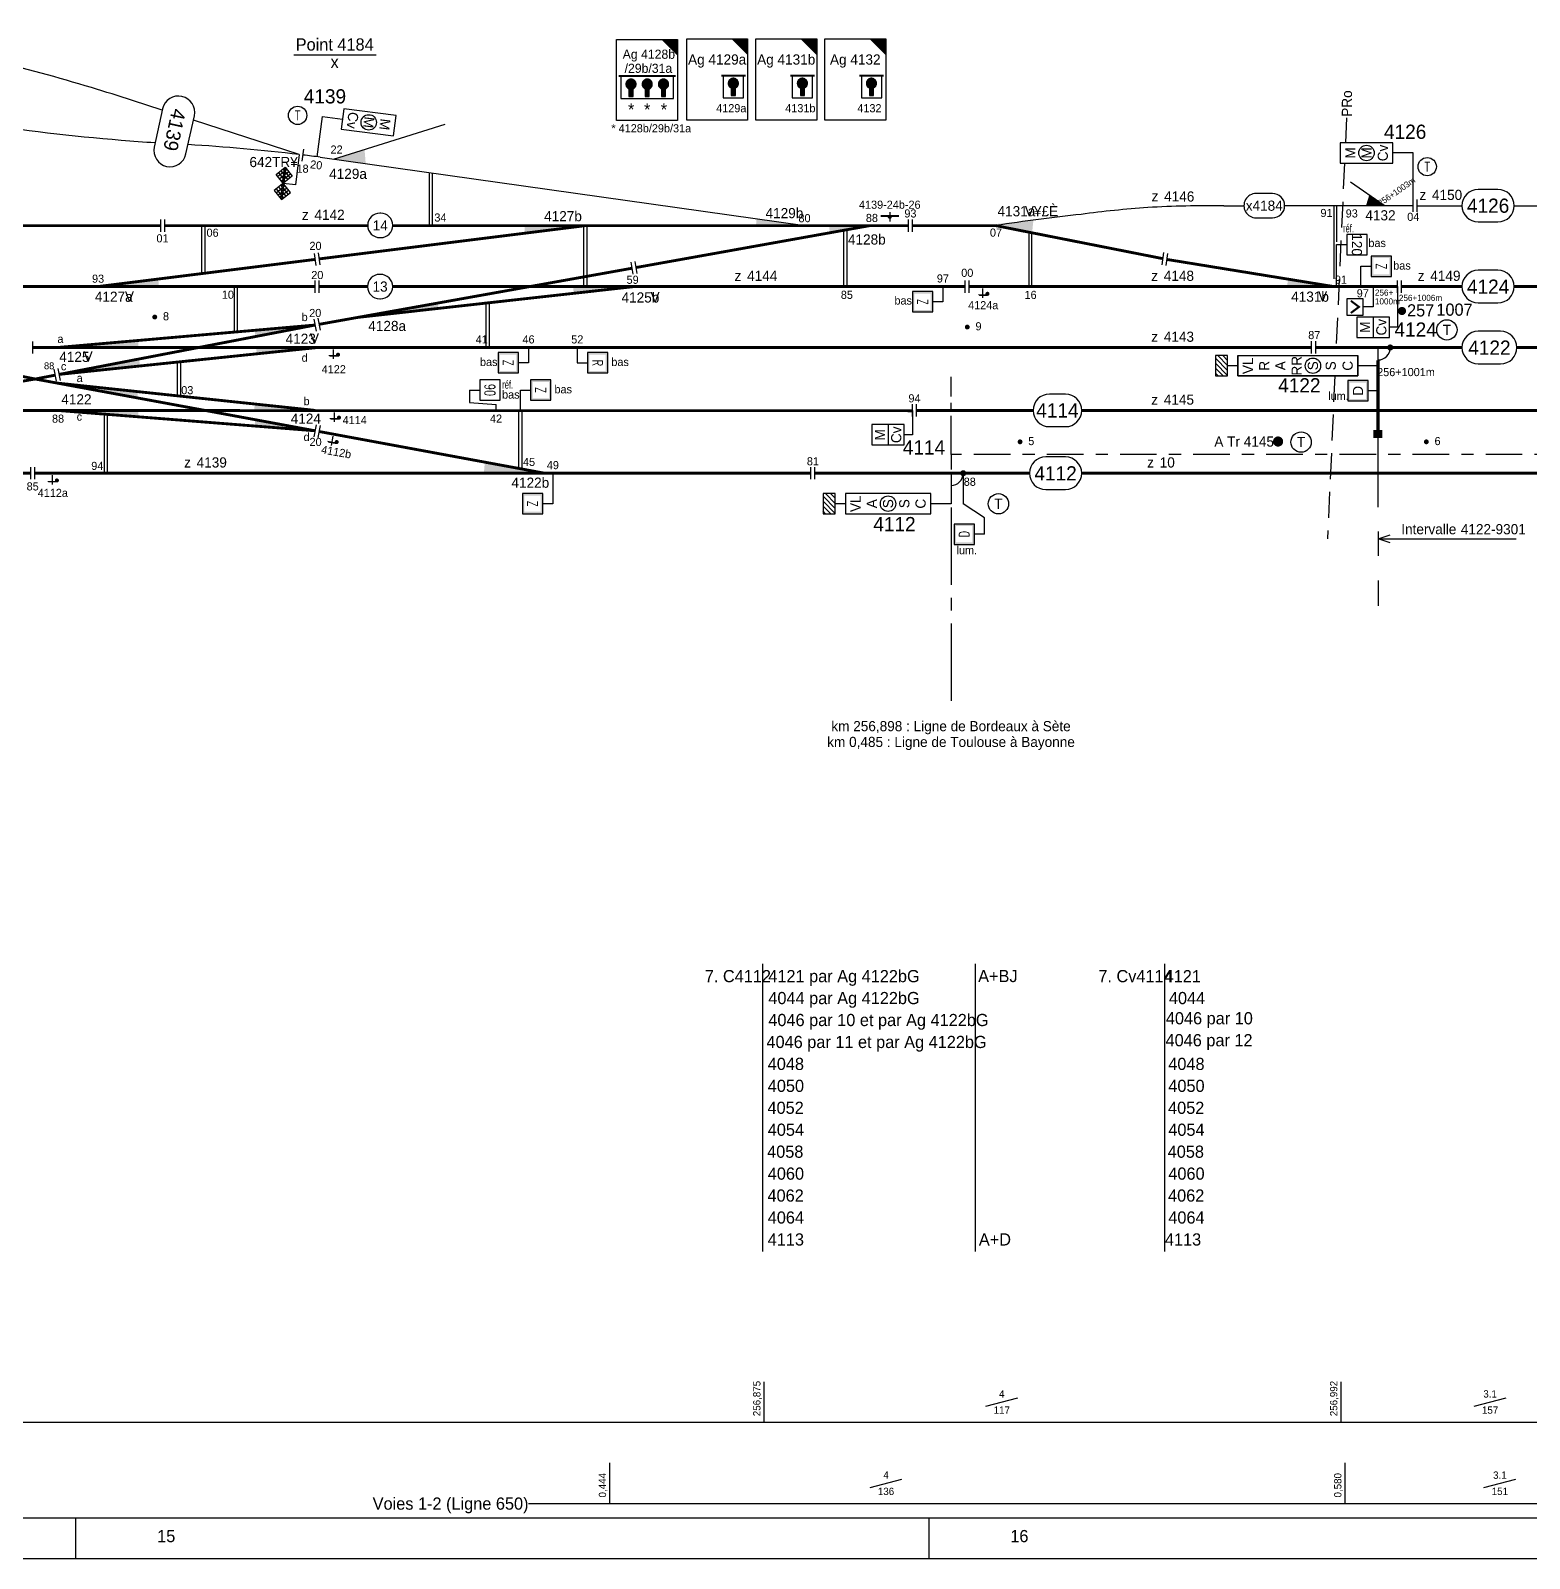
# Model space of a CAD drawing. Header units: metres. Extents: x 0 to 4410, y 0 to 594.
# Drawn here: x 2928.8 to 3297.8, y 0 to 376 of the extents above; entities that cross this region are included whole.
import ezdxf
from ezdxf.enums import TextEntityAlignment as Align

# ---------------------------------------------------------------- set-up
doc = ezdxf.new("R2010")
doc.units = ezdxf.units.M
for name, pattern in [('AXES', [36, 18, -6, 6, -6]), ('AXES2', [28.575, 19.05, -3.175, 3.175, -3.175]), ('CACHE', [9.525, 6.35, -3.175]), ('CONTINU', [5000, 5000, 0])]:
    doc.linetypes.add(name, pattern=pattern)
doc.layers.add('ATTRIBUTS', color=7, linetype='CONTINU')
doc.layers.add('ptce', color=7, linetype='CONTINU')
doc.styles.add('es_norme', font='es_isocp.shx')
doc.styles.add('FONT', font='com_font.shx', dxfattribs={"width": 0.7})
doc.styles.add('iso', font='es_isocp.shx')
doc.styles.add('ISO8C1', font='es_isocp.shx')
doc.styles.add('SIMPLEX', font='simplex', dxfattribs={"width": 0.7})

# ---------------------------------------------------------------- blocks, each defined once
blk = doc.blocks.new('CHEVPB')
for p, q in [((0, 6.5), (-2, 6.5)), ((-2, 6.5), (-2, 2.5)), ((2, 6.5), (0, 6.5)), ((2, 2.5), (2, 6.5)), ((-2, 2.5), (2, 2.5)), ((0, 0), (0, 2.5))]:
    blk.add_line(p, q)
at = {"const_width": 0.5}
blk.add_lwpolyline([(1.5, 5.5), (0, 3.5), (-1.5, 5.5)], dxfattribs=at)
blk = doc.blocks.new('TELEPHONE')
blk.add_circle((0, 0), 2.25)
at = {"linetype": 'Continuous', "style": 'FONT', "width": 0.7}
blk.add_attdef('TEXTEG', text='', height=2.5, dxfattribs=at).set_placement((-4, -1), align=Align.RIGHT)
at = {"style": 'FONT', "width": 0.7}
blk.add_attdef('OO', text='', height=2.5, dxfattribs=at).set_placement((0, 0), align=Align.MIDDLE)
at = {"linetype": 'Continuous', "style": 'FONT', "width": 0.7}
blk.add_attdef('TEXTED', (4, -1), '', height=2.5, dxfattribs=at)
blk = doc.blocks.new('TCD')
at = {"linetype": 'Continuous'}
for p, q in [((-2.5, 7.5), (-2.5, 2.5)), ((2.5, 7.5), (-2.5, 7.5)), ((2.5, 2.5), (2.5, 7.5)), ((-2.5, 2.5), (0, 2.5)), ((0, 2.5), (2.5, 2.5)), ((0, 0), (0, 2.5))]:
    blk.add_line(p, q, dxfattribs=at)
at = {"linetype": 'Continuous', "style": 'SIMPLEX', "width": 0.7}
blk.add_attdef('OO', text='', height=2.5, dxfattribs=at).set_placement((0, 5), align=Align.MIDDLE)
blk = doc.blocks.new('*X20')
at = {"color": 0, "linetype": 'Continuous'}
for p, q in [((200.5, 65.62), (202.38, 67.5)), ((200.5, 66.86), (201.14, 67.5)), ((200.62, 64.5), (203.62, 67.5)), ((201.86, 64.5), (204.86, 67.5)), ((203.09, 64.5), (205.5, 66.91)), ((204.33, 64.5), (205.5, 65.67))]:
    blk.add_line(p, q, dxfattribs=at)
blk = doc.blocks.new('BJ')
at = {"linetype": 'Continuous'}
for p, q in [((2.5, 5.5), (-2.5, 5.5)), ((-2.5, 5.5), (-2.5, 2.5)), ((2.5, 2.5), (2.5, 5.5)), ((-2.5, 2.5), (0, 2.5)), ((0, 0), (0, 2.5)), ((0, 2.5), (2.5, 2.5))]:
    blk.add_line(p, q, dxfattribs=at)
blk.add_blockref('*X20', (-203, -62), dxfattribs=at)
blk = doc.blocks.new('TCR')
at = {"linetype": 'Continuous'}
for p, q in [((2.5, 7.5), (-2.5, 7.5)), ((-2.5, 7.5), (-2.5, 2.5)), ((2.5, 2.5), (2.5, 7.5)), ((-2.5, 2.5), (0, 2.5)), ((0, 0), (0, 2.5)), ((0, 2.5), (2.5, 2.5))]:
    blk.add_line(p, q, dxfattribs=at)
for points in [[(-2.5, 7.5), (2.5, 7.5), (-2, 7), (2, 7)], [(-2.5, 2.5), (-2.5, 7.5), (-2, 3), (-2, 7)], [(2.5, 7.5), (2.5, 2.5), (2, 7), (2, 3)], [(2.5, 2.5), (-2.5, 2.5), (2, 3), (-2, 3)]]:
    blk.add_solid(points, dxfattribs=at)
at = {"linetype": 'Continuous', "style": 'SIMPLEX', "width": 0.7}
blk.add_attdef('OO', text='', height=2.5, dxfattribs=at).set_placement((0, 5), align=Align.MIDDLE)
blk = doc.blocks.new('KILOM')
at = {"const_width": 1}
blk.add_lwpolyline([(-0.5, 0, 1), (0.5, 0, 1)], format="xyb", close=True, dxfattribs=at)
at = {"color": 7, "linetype": 'Continuous', "style": 'es_norme'}
blk.add_attdef('KM', (2.43, -1.35), '', height=3, dxfattribs=at)
at = {"layer": 'ATTRIBUTS', "linetype": 'Continuous', "style": 'es_norme'}
blk.add_attdef('KDREEL', (2.34, 2.34), '', height=3, dxfattribs=at)
blk = doc.blocks.new('nzone')
at = {"style": 'es_norme'}
blk.add_text('z', height=2.5, dxfattribs=at).set_placement((-1.78, 1.41))
blk.add_attdef('ZONE', (1.31, 1.41), '', height=2.5, dxfattribs=at)
blk = doc.blocks.new('REF')
at = {"linetype": 'CACHE', "style": 'FONT', "width": 0.7}
blk.add_text('réf.', height=2, dxfattribs=at).set_placement((0, 0))
blk = doc.blocks.new('BAS')
at = {"linetype": 'CACHE', "style": 'ISO8C1'}
blk.add_text('bas', height=2, dxfattribs=at).set_placement((0, 0))
blk = doc.blocks.new('FLSIG-DR')
at = {"linetype": 'Continuous'}
blk.add_lwpolyline([(2.12, -2.12, 0, 0.8, 0), (1.39, -1.39, 0, 0, 0), (0, 0, 0, 0, 0)], format="xyseb", dxfattribs=at)
blk = doc.blocks.new('TEL')
blk.add_circle((0, 0), 2.5)
at = {"linetype": 'Continuous', "style": 'ISO8C1'}
blk.add_attdef('TEXTEG', text='', height=2.5, dxfattribs=at).set_placement((-4, -1), align=Align.RIGHT)
at = {"style": 'ISO8C1'}
blk.add_attdef('OO', text='', height=2.5, dxfattribs=at).set_placement((0, 0), align=Align.MIDDLE)
at = {"linetype": 'Continuous', "style": 'ISO8C1'}
blk.add_attdef('TEXTED', (4, -1), '', height=2.5, dxfattribs=at)
blk = doc.blocks.new('HM')
at = {"const_width": 0.6}
blk.add_lwpolyline([(-0.3, 0, 1), (0.3, 0, 1)], format="xyb", close=True, dxfattribs=at)
at = {"color": 7, "linetype": 'Continuous', "style": 'es_norme', "flags": 1}
blk.add_attdef('KI', (2.01, 1.77), '', height=2, dxfattribs=at)
at = {"linetype": 'Continuous', "style": 'es_norme'}
blk.add_attdef('HM', (2.02, -0.81), '', height=2, dxfattribs=at)
blk = doc.blocks.new('LUM')
at = {"linetype": 'CACHE', "style": 'ISO8C1'}
blk.add_text('lum.', height=2, dxfattribs=at).set_placement((0, 0))
blk = doc.blocks.new('cap1c')
at = {"linetype": 'CONTINU'}
for p, q in [((-6, 11), (-6, 5.5)), ((-1, 5.5), (-1, 11)), ((-6, 5.5), (-1, 5.5))]:
    blk.add_line(p, q, dxfattribs=at)
at = {"linetype": 'CONTINU', "const_width": 0.5}
blk.add_lwpolyline([(-0.5, 11), (-6.5, 11)], dxfattribs=at)
blk = doc.blocks.new('CLEP')
for points in [[(-1.11, 0.64), (1.11, 0.64), (-1.28, 0), (1.28, 0)], [(-1.28, 0), (1.28, 0), (-1.11, -0.64), (1.11, -0.64)], [(-0.64, 1.11), (0.64, 1.11), (-1.11, 0.64), (1.11, 0.64)], [(0, 1.28), (0, 1.28), (-0.64, 1.11), (0.64, 1.11)], [(-1.11, -0.64), (1.11, -0.64), (-0.64, -1.11), (0.64, -1.11)], [(-0.64, -1.11), (0.64, -1.11), (-0.5, -1.14), (0.5, -1.14)], [(-0.5, -1.14), (0.5, -1.14), (-0.5, -3), (0.5, -3)]]:
    blk.add_solid(points)
blk = doc.blocks.new('cap3c')
at = {"linetype": 'CONTINU'}
for p, q in [((-14, 11), (-14, 5.5)), ((-1, 5.5), (-1, 11)), ((-14, 5.5), (-1, 5.5))]:
    blk.add_line(p, q, dxfattribs=at)
at = {"linetype": 'CONTINU', "const_width": 0.5}
blk.add_lwpolyline([(-14.5, 11), (-0.5, 11)], dxfattribs=at)
blk = doc.blocks.new('DECLIV1')
blk.add_line((-3.91, -1.05), (3.91, 1.05))
at = {"linetype": 'CONTINU', "style": 'ISO8C1', "flags": 1}
blk.add_attdef('PK', text='', height=1.8, dxfattribs=at).set_placement((0, 6.39), align=Align.MIDDLE)
at = {"color": 0, "linetype": 'Continuous', "style": 'ISO8C1'}
for tag, p in [('DECLI', (0, 2)), ('DISTANCE', (0, -2))]:
    blk.add_attdef(tag, text='', height=1.8, dxfattribs=at).set_placement(p, align=Align.MIDDLE)
blk = doc.blocks.new('PDI_')
at = {"linetype": 'AXES'}
blk.add_line((0, 2.81), (0, 0.5), dxfattribs=at)
at = {"const_width": 0.5}
blk.add_lwpolyline([(-1.36, 1.78, 1), (-0.86, 1.78, 1)], format="xyb", close=True, dxfattribs=at)
blk.add_solid([(-1.11, 2.28), (0.89, 2.28), (-0.62, 1.88), (1.29, 1.88)])
at = {"style": 'ISO8C1'}
blk.add_attdef('XX', text='', height=2, dxfattribs=at).set_placement((-0.07, 4.25), align=Align.CENTER)
blk.add_attdef('TYPE', text='', height=2.5, dxfattribs=at).set_placement((-3.46, 1.11), align=Align.RIGHT)
blk = doc.blocks.new('*U131', base_point=(3615.5, 757.75))
at = {"linetype": 'Continuous'}
for p, q in [((3615.1, 757.7), (3615.1, 769.5)), ((3615.9, 757.8), (3615.9, 769.5))]:
    blk.add_line(p, q, dxfattribs=at)
blk = doc.blocks.new('*U132', base_point=(3773.5, 768.42))
at = {"linetype": 'Continuous'}
for p, q in [((3773.1, 754.5), (3773.1, 768.36)), ((3773.9, 754.5), (3773.9, 768.51))]:
    blk.add_line(p, q, dxfattribs=at)
blk = doc.blocks.new('*U133', base_point=(3671.5, 769.5))
at = {"linetype": 'Continuous'}
for p, q in [((3671.1, 769.5), (3671.1, 782.55)), ((3671.9, 769.5), (3671.9, 782.43))]:
    blk.add_line(p, q, dxfattribs=at)
blk = doc.blocks.new('*U134', base_point=(3609.5, 727.57))
at = {"linetype": 'Continuous'}
for p, q in [((3609.1, 727.61), (3609.1, 735.92)), ((3609.9, 727.53), (3609.9, 736))]:
    blk.add_line(p, q, dxfattribs=at)
blk = doc.blocks.new('*U137', base_point=(3693.5, 724.02))
at = {"linetype": 'Continuous'}
for p, q in [((3693.1, 709.75), (3693.1, 724.03)), ((3693.9, 709.6), (3693.9, 724.03))]:
    blk.add_line(p, q, dxfattribs=at)
blk = doc.blocks.new('*U138', base_point=(3685.5, 739.5))
at = {"linetype": 'Continuous'}
for p, q in [((3685.1, 739.5), (3685.1, 750.44)), ((3685.9, 739.5), (3685.9, 750.53))]:
    blk.add_line(p, q, dxfattribs=at)
blk = doc.blocks.new('*U140', base_point=(3591.5, 723.08))
at = {"linetype": 'Continuous'}
for p, q in [((3591.1, 708.56), (3591.1, 723.12)), ((3591.9, 708.56), (3591.9, 723.05))]:
    blk.add_line(p, q, dxfattribs=at)
blk = doc.blocks.new('*U143', base_point=(3623.5, 743.34))
at = {"linetype": 'Continuous'}
for p, q in [((3623.1, 743.3), (3623.1, 754.5)), ((3623.9, 743.37), (3623.9, 754.5))]:
    blk.add_line(p, q, dxfattribs=at)
blk = doc.blocks.new('fincat')
at = {"layer": 'ptce', "linetype": 'CONTINU'}
for p, q in [((0, 4), (-2, 2)), ((-0.15, 3.85), (-0.15, -3.85)), ((2, 2), (0, 4)), ((0.15, 3.85), (0.15, -3.85)), ((-2, 2), (-0.15, 0.15)), ((-0.15, 2.85), (-1.5, 1.5)), ((-1.5, 2.5), (-0.15, 1.15)), ((-1, 3), (-0.15, 2.15)), ((-0.15, 1.85), (-1, 1)), ((-0.5, 3.5), (-0.15, 3.15)), ((-0.15, 0.85), (-0.5, 0.5)), ((0.5, 3.5), (0.15, 3.15)), ((1, 3), (0.15, 2.15)), ((0.15, 2.85), (1.5, 1.5)), ((1.5, 2.5), (0.15, 1.15)), ((0.15, 0.15), (2, 2)), ((0.15, 1.85), (1, 1)), ((0.15, 0.85), (0.5, 0.5)), ((-2, -2), (-0.15, -0.15)), ((0, -4), (-2, -2)), ((-1.5, -2.5), (-0.15, -1.15)), ((-0.15, -2.85), (-1.5, -1.5)), ((-0.15, -1.85), (-1, -1)), ((-1, -3), (-0.15, -2.15)), ((-0.15, -0.85), (-0.5, -0.5)), ((-0.5, -3.5), (-0.15, -3.15)), ((2, -2), (0, -4)), ((0.15, -0.15), (2, -2)), ((0.15, -0.85), (0.5, -0.5)), ((0.15, -1.85), (1, -1)), ((1.5, -2.5), (0.15, -1.15)), ((0.15, -2.85), (1.5, -1.5)), ((1, -3), (0.15, -2.15)), ((0.5, -3.5), (0.15, -3.15))]:
    blk.add_line(p, q, dxfattribs=at)
blk = doc.blocks.new('pdip1_')
at = {"linetype": 'AXES'}
blk.add_line((0, 2.81), (0, 0.5), dxfattribs=at)
at = {"linetype": 'Continuous', "const_width": 0.5}
blk.add_lwpolyline([(-2.28, 1.9), (2.28, 1.9)], dxfattribs=at)
at = {"const_width": 0.5}
blk.add_lwpolyline([(-0.25, 1.65, 1), (0.25, 1.65, 1)], format="xyb", close=True, dxfattribs=at)
at = {"style": 'es_norme'}
blk.add_attdef('XX', text='', height=2, dxfattribs=at).set_placement((0, 3.65), align=Align.CENTER)
blk.add_attdef('TYPE', text='', height=2.5, dxfattribs=at).set_placement((-3.66, 0.61), align=Align.RIGHT)
blk = doc.blocks.new('*U163', base_point=(3526.93, 141.81))
at = {"color": 0, "linetype": 'Continuous'}
blk.add_line((3543.18, 146.31), (3543.18, 75.51), dxfattribs=at)
at = {"color": 0, "linetype": 'Continuous', "style": 'es_norme'}
blk.add_text('7. Cv4114', height=3, dxfattribs=at).set_placement((3526.93, 141.81))
for s, p in [('4121', (3547.71, 143.31)), ('4044', (3548.76, 137.91)), ('4046 par 10', (3554.25, 132.51)), ('4046 par 12', (3554.18, 127.11)), ('4048', (3548.61, 121.71)), ('4050', (3548.62, 116.31)), ('4052', (3548.55, 110.91)), ('4054', (3548.61, 105.51)), ('4058', (3548.46, 100.11)), ('4060', (3548.62, 94.71)), ('4062', (3548.55, 89.31)), ('4064', (3548.61, 83.91)), ('4113', (3547.77, 78.51))]:
    blk.add_text(s, height=3, dxfattribs=at).set_placement(p, align=Align.MIDDLE)

msp = doc.modelspace()

# ---------------------------------------------------------------- linework, layer by layer
at = {"color": 0, "linetype": 'Continuous'}
for p, q in [((3073.069, 373.839), (3088.069, 373.839)), ((3073.069, 353.839), (3073.069, 373.839)), ((3088.069, 373.839), (3088.069, 353.839)), ((2993.665, 370.065), (3013.879, 370.065)), ((2961.266, 356.416), (2953.948, 358.793)), ((2994.915, 345.484), (2968.912, 353.932)), ((3088.069, 353.839), (3073.069, 353.839)), ((3003.411, 344.378), (3030.911, 353)), ((2995.731, 343.877), (2996.085, 346.856)), ((3000.142, 344.84), (3119.411, 328)), ((3269.186, 332.906), (3269.186, 340.406)), ((3222.567, 332.906), (3227.501, 332.908)), ((3237.526, 332.912), (3269.186, 332.923)), ((3250.322, 332.925), (3250.322, 324.033)), ((3269.186, 331.423), (3269.186, 334.423)), ((3270.186, 331.423), (3270.186, 334.423)), ((3270.186, 332.906), (3281.181, 332.906)), ((3294.043, 332.906), (3327.012, 332.906)), ((2960.911, 326.5), (2960.911, 329.5)), ((2961.911, 326.5), (2961.911, 329.5)), ((2999.907, 319.812), (3065.411, 328)), ((3065.011, 313), (3065.011, 327.938)), ((3065.811, 313), (3065.811, 328.082)), ((3077.903, 317.693), (3135.411, 328)), ((3144.911, 326.5), (3144.911, 329.5)), ((3145.911, 326.5), (3145.911, 329.5)), ((3174.627, 313), (3174.627, 326.241)), ((3175.305, 313), (3175.305, 326.241)), ((2945.411, 313), (2998.915, 319.688)), ((2999.101, 318.2), (2998.729, 321.176)), ((3000.093, 318.324), (2999.721, 321.3)), ((3207.419, 318.373), (3207.809, 321.347)), ((3208.402, 318.183), (3208.792, 321.157)), ((3250.319, 313), (3250.319, 323.328)), ((3009.411, 305.418), (3076.919, 317.517)), ((3077.184, 316.04), (3076.654, 318.993)), ((3078.168, 316.217), (3077.639, 319.17)), ((3256.321, 313), (3256.321, 318)), ((2998.911, 311.5), (2998.911, 314.5)), ((2999.911, 311.5), (2999.911, 314.5)), ((3153.411, 313), (3153.411, 309.25)), ((3158.911, 311.5), (3158.911, 314.5)), ((3159.911, 311.5), (3159.911, 314.5)), ((3259.321, 313), (3259.321, 308)), ((3265.322, 311.5), (3265.322, 314.5)), ((3266.322, 311.5), (3266.322, 314.5)), ((2999.184, 302.061), (2998.654, 305.014)), ((3000.168, 302.238), (2999.639, 305.191)), ((3259.322, 305.5), (3259.322, 300.5)), ((2929.411, 296.5), (2929.411, 299.5)), ((3051.411, 298), (3051.411, 294.25)), ((3063.411, 297.946), (3063.411, 294.25)), ((3244.17, 296.527), (3244.17, 299.527)), ((3245.17, 296.527), (3245.17, 299.527)), ((3260.532, 294.878), (3260.534, 298.015)), ((3225.986, 296.011), (3225.986, 291.011)), ((3255.532, 291.011), (3255.532, 296.011)), ((3260.532, 293.511), (3255.532, 293.511)), ((2935.204, 289.731), (2934.636, 292.677)), ((2936.186, 289.92), (2935.618, 292.866)), ((3225.986, 291.011), (3255.532, 291.011)), ((3036.911, 287.524), (3036.911, 284.5)), ((3049.411, 282.524), (3049.411, 287.524)), ((3036.911, 284.5), (3043.411, 284)), ((3043.411, 282.524), (3043.411, 284)), ((3145.911, 281.024), (3145.911, 284.024)), ((3146.911, 281.024), (3146.911, 284.024)), ((2998.647, 276.031), (2999.192, 278.981)), ((2999.63, 275.849), (3000.176, 278.799)), ((3139.911, 279.024), (3139.911, 274.024)), ((2928.911, 265.565), (2928.911, 268.565)), ((2929.911, 265.565), (2929.911, 268.565)), ((3057.411, 267.065), (3057.411, 259.565)), ((3120.911, 265.565), (3120.911, 268.565)), ((3121.911, 265.565), (3121.911, 268.565)), ((3158.411, 267.065), (3158.411, 259.565)), ((3163.657, 256.065), (3158.411, 259.565)), ((3163.657, 252.065), (3163.657, 256.065)), ((3260.532, 250.931), (3263.532, 251.931)), ((3260.532, 250.931), (3294.532, 250.931)), ((3263.532, 249.931), (3260.532, 250.931)), ((3109.028, 146.307), (3109.028, 75.507)), ((3161.373, 146.307), (3161.373, 75.507)), ((3109.407, 33.5), (3109.407, 43.5)), ((3251.407, 33.5), (3251.407, 43.5)), ((2559.917, 33.5), (3794.417, 33.5)), ((3071.407, 13.5), (3071.407, 23.5)), ((3252.407, 13.5), (3252.407, 23.5)), ((3051.407, 13.5), (3794.607, 13.5))]:
    msp.add_line(p, q, dxfattribs=at)
at = {"color": 0, "linetype": 'CONTINU'}
for p, q in [((3090.34, 353.935), (3090.34, 373.935)), ((3090.34, 373.935), (3105.34, 373.935)), ((3105.34, 373.935), (3105.34, 353.935)), ((3107.34, 353.935), (3107.34, 373.935)), ((3107.34, 373.935), (3122.34, 373.935)), ((3122.34, 373.935), (3122.34, 353.935)), ((3124.34, 353.935), (3124.34, 373.935)), ((3124.34, 373.935), (3139.34, 373.935)), ((3139.34, 373.935), (3139.34, 353.935)), ((3076.135, 361.654), (3076.135, 359.8)), ((3077.135, 359.8), (3077.135, 361.654)), ((3080.135, 361.654), (3080.135, 359.8)), ((3081.135, 359.8), (3081.135, 361.654)), ((3084.135, 361.654), (3084.135, 359.8)), ((3085.135, 359.8), (3085.135, 361.654)), ((3101.321, 361.867), (3101.321, 360.013)), ((3102.321, 360.013), (3102.321, 361.867)), ((3118.321, 361.867), (3118.321, 360.013)), ((3119.321, 360.013), (3119.321, 361.867)), ((3135.321, 361.867), (3135.321, 360.013)), ((3136.321, 360.013), (3136.321, 361.867)), ((3076.135, 359.8), (3077.135, 359.8)), ((3080.135, 359.8), (3081.135, 359.8)), ((3084.135, 359.8), (3085.135, 359.8)), ((3101.321, 360.013), (3102.321, 360.013)), ((3118.321, 360.013), (3119.321, 360.013)), ((3135.321, 360.013), (3136.321, 360.013)), ((3105.34, 353.935), (3090.34, 353.935)), ((3122.34, 353.935), (3107.34, 353.935)), ((3139.34, 353.935), (3124.34, 353.935))]:
    msp.add_line(p, q, dxfattribs=at)
at = {"color": 0, "linetype": 'CACHE'}
for p, q in [((3252.746, 354.542), (3252.469, 348.385)), ((3252.243, 343.385), (3250.107, 296.011)), ((3249.882, 291.011), (3248.076, 250.961)), ((3255.51, 282.524), (3263.341, 282.524)), ((3256.064, 282.524), (3256.317, 282.524)), ((3246.494, 267.065), (3255.57, 267.065))]:
    msp.add_line(p, q, dxfattribs=at)
at = {"color": 0, "linetype": 'AXES'}
for p, q in [((3262.043, 332.92), (3253.76, 338.732)), ((3249.642, 332.925), (3249.644, 312.996)), ((3260.479, 276.705), (3260.532, 234.447))]:
    msp.add_line(p, q, dxfattribs=at)
at = {"color": 0}
msp.add_line((3159.417, 298.015), (3244.17, 298.027), dxfattribs=at)
at = {"color": 0, "linetype": 'AXES2'}
msp.add_line((3155.411, 258.657), (3155.411, 209.895), dxfattribs=at)
at = {"color": 0, "linetype": 'Continuous', "ltscale": 0.8}
for p, q in [((2940, 0), (2940, 10)), ((3150, 0), (3150, 10))]:
    msp.add_line(p, q, dxfattribs=at)
for points in [[(0, 0), (4410, 0), (4410, 594), (0, 594)], [(10, 10), (4400, 10), (4400, 584), (10, 584)]]:
    msp.add_lwpolyline(points, close=True, dxfattribs=at)
at = {"color": 0, "linetype": 'Continuous'}
for points in [[(2961.338, 356.742), (2959.281, 347.336, 1), (2967.096, 345.627), (2969.153, 355.033, 1), (2961.338, 356.742, 1)], [(3230.502, 329.909), (3234.526, 329.91, 1), (3234.525, 335.91), (3230.501, 335.909, 1), (3230.502, 329.909, 1)], [(3285.181, 328.906), (3290.043, 328.906, 1), (3290.043, 336.906), (3285.181, 336.906, 1), (3285.181, 328.906, 1)], [(3014.821, 325.05), (3015.021, 325.05, 1), (3015.021, 331.05), (3014.821, 331.05, 1), (3014.821, 325.05, 1)], [(3014.773, 310), (3014.973, 310, 1), (3014.973, 316), (3014.773, 316, 1), (3014.773, 310, 1)], [(3285.181, 309), (3290.043, 309, 1), (3290.043, 317), (3285.181, 317, 1), (3285.181, 309, 1)], [(3285.181, 294), (3290.69, 294, 1), (3290.69, 302), (3285.181, 302, 1), (3285.181, 294, 1)], [(3179.623, 278.524), (3183.581, 278.524, 1), (3183.581, 286.524), (3179.623, 286.524, 1), (3179.623, 278.524, 1)], [(3178.72, 263.065), (3183.581, 263.065, 1), (3183.581, 271.065), (3178.72, 271.065, 1), (3178.72, 263.065, 1)]]:
    msp.add_lwpolyline(points, format="xyb", dxfattribs=at)
for points in [[(2999.411, 344.934), (3000.672, 354.854), (3005.632, 354.223)], [(3269.186, 332.965), (3269.186, 345.885), (3264.186, 345.885)], [(3265.322, 313), (3265.322, 303), (3263.322, 303)], [(3145.911, 282.524), (3145.911, 276.524), (3143.911, 276.524)], [(3155.411, 267.065), (3155.411, 259.565), (3150.411, 259.565)]]:
    msp.add_lwpolyline(points, dxfattribs=at)
for points in [[(3005.317, 351.743), (3018.213, 350.104), (3018.844, 355.064), (3005.948, 356.703)], [(3264.186, 348.385), (3251.186, 348.385), (3251.186, 343.385), (3264.186, 343.385)], [(3263.322, 305.5), (3255.322, 305.5), (3255.322, 300.5), (3263.322, 300.5)], [(3225.986, 296.011), (3255.532, 296.011), (3255.532, 291.011), (3225.986, 291.011)], [(3143.911, 279.024), (3135.911, 279.024), (3135.911, 274.024), (3143.911, 274.024)], [(3150.411, 262.065), (3129.411, 262.065), (3129.411, 257.065), (3150.411, 257.065)]]:
    msp.add_lwpolyline(points, close=True, dxfattribs=at)
at = {"color": 0}
msp.add_lwpolyline([(2994.915, 345.485), (2994.029, 338.037), (2991.05, 338.391)], dxfattribs=at)
at = {"color": 0, "linetype": 'Continuous'}
for points, const_width in [([(2863.911, 328), (2960.911, 328)], 0.7), ([(2961.911, 328), (3011.821, 328)], 0.7), ([(2999.907, 319.812), (3065.411, 328)], 0.7), ([(3018.02, 328), (3144.911, 328)], 0.7), ([(3077.903, 317.693), (3135.411, 328)], 0.7), ([(3145.911, 328), (3166.417, 328)], 0.7), ([(2945.411, 313), (2998.915, 319.688)], 0.7), ([(3076.919, 317.517), (3009.411, 305.418)], 0.7), ([(3009.411, 305.418), (3077.411, 313)], 0.7), ([(2999.903, 303.714), (3009.411, 305.418)], 0.7), ([(2935.411, 298), (2998.919, 303.538)], 0.7), ([(2935.902, 291.393), (2998.919, 303.538)], 0.7), ([(2935.902, 291.393), (2999.411, 298)], 0.7), ([(3260.532, 294.878), (3260.532, 276.705)], 0.8), ([(2859.904, 278.177), (2929.971, 290.25)], 0.7), ([(2929.971, 290.25), (2919.901, 292.32)], 0.7), ([(2929.971, 290.25), (2934.92, 291.204)], 0.7), ([(2998.92, 277.506), (2929.971, 290.25)], 0.7), ([(2935.411, 289.244), (2998.911, 282.524)], 0.7), ([(2935.411, 282.524), (2998.92, 277.506)], 0.7), ([(3055.411, 267.065), (2999.903, 277.324)], 0.7), ([(3259.368, 276.705), (3261.59, 276.705)], 2), ([(2769.511, 267.065), (2928.911, 267.065)], 0.7), ([(2929.911, 267.065), (3120.911, 267.065)], 0.7), ([(3121.911, 267.065), (3170.417, 267.065)], 0.7)]:
    msp.add_lwpolyline(points, dxfattribs=dict(at, const_width=const_width))
at = {"color": 0, "const_width": 0.7}
for points in [[(3166.411, 327.998), (3207.614, 319.86)], [(3208.597, 319.67), (3249.644, 312.996)], [(2901.911, 313), (2998.911, 313)], [(2999.911, 313), (3011.773, 313)], [(3017.973, 313), (3158.911, 313)], [(3159.911, 313), (3203.871, 313)], [(3203.871, 313), (3265.322, 313)], [(3266.322, 313), (3281.181, 313)], [(3294.043, 313), (3305.785, 313)], [(2929.411, 298), (3159.417, 298)], [(3159.417, 298.015), (3244.17, 298.027)], [(3245.17, 298.027), (3281.181, 298)], [(3294.69, 298), (3391.806, 298)], [(2793.911, 282.524), (3145.911, 282.442)], [(3146.911, 282.524), (3175.623, 282.524)], [(3187.581, 282.524), (3249.193, 282.524)], [(3249.193, 282.524), (3423.202, 282.524)], [(3170.417, 267.065), (3174.72, 267.065)], [(3187.581, 267.065), (3246.494, 267.065)], [(3246.429, 267.065), (3428.607, 267.065)]]:
    msp.add_lwpolyline(points, dxfattribs=at)
at = {"color": 0, "linetype": 'Continuous', "const_width": 0.75}
for points in [[(3263.148, 298.008, 1), (3263.898, 298.008, 1)], [(3158.036, 267.065, 1), (3158.786, 267.065, 1)]]:
    msp.add_lwpolyline(points, format="xyb", close=True, dxfattribs=at)
at = {"color": 0, "linetype": 'AXES2', "ltscale": 0.5}
msp.add_lwpolyline([(3155.411, 271.68), (3155.411, 290.806)], dxfattribs=at)
at = {"color": 0, "const_width": 1.25}
msp.add_lwpolyline([(3235.29, 274.865, 1), (3236.54, 274.865, 1)], format="xyb", close=True, dxfattribs=at)
at = {"color": 0, "linetype": 'AXES', "ltscale": 0.5}
msp.add_lwpolyline([(3368.022, 271.68), (3155.411, 271.68), (3155.411, 268.018)], dxfattribs=at)
at = {"color": 0, "linetype": 'Continuous'}
for centre in [(3012.08, 353.403), (3257.686, 345.885), (3244.486, 293.511), (3139.911, 259.565)]:
    msp.add_circle(centre, 1.9, dxfattribs=at)
for centre, radius, start, end in [((2799.464, -116.743), 500, 73.21634, 76.17699), ((2799.464, -116.743), 500, 72.00295, 73.21634), ((2991.954, 847.378), 500, 261.13692, 265.32064), ((2991.954, 847.378), 500, 265.32064, 266.28078), ((2936.359, -151.075), 500, 83.27455, 86.41725), ((2936.359, -151.075), 500, 82.671, 83.15996), ((3260.537, 297.934), 2.987, 269.89871, 1.42335), ((3155.411, 267.065), 3, 270, 0)]:
    msp.add_arc(centre, radius, start, end, dxfattribs=at)
at = {"color": 0, "linetype": 'CONTINU'}
for centre in [(3076.635, 362.8), (3080.635, 362.8), (3084.635, 362.8), (3101.821, 363.013), (3118.821, 363.013), (3135.821, 363.013)]:
    msp.add_arc(centre, 1.25, 293.57818, 246.42182, dxfattribs=at)
at = {"color": 0}
for centre, radius, start, end in [((3221.316, 81.326), 251.727, 93.98483, 97.73307), ((3220.741, 25.721), 307.19, 89.65926, 93.15708), ((3223.512, -23.962), 356.555, 95.80583, 99.21535)]:
    msp.add_arc(centre, radius, start, end, dxfattribs=at)
at = {"color": 0, "ltscale": 2}
msp.add_solid([(3088.069, 373.839), (3084.069, 373.839), (3088.069, 369.839)], dxfattribs=at)
at = {"color": 0, "linetype": 'Continuous'}
for points in [[(3105.34, 373.935), (3101.34, 373.935), (3105.34, 369.935)], [(3122.34, 373.935), (3118.34, 373.935), (3122.34, 369.935)], [(3139.34, 373.935), (3135.34, 373.935), (3139.34, 369.935)], [(3003.411, 344.378), (3011.045, 346.772), (3011.333, 343.26)], [(3262.043, 332.92), (3257.543, 332.919), (3258.359, 335.505)], [(3065.411, 328), (3050.411, 328), (3050.527, 326.139)], [(3119.411, 328), (3107.411, 328), (3107.529, 329.678)], [(3135.411, 328), (3125.411, 328), (3125.568, 326.236)], [(3164.989, 328.224), (3175.37, 326.228), (3175.691, 329.372)], [(2945.411, 313), (2960.295, 314.861), (2960.411, 313)], [(3077.411, 313), (3062.411, 313), (3062.504, 311.338)], [(3249.644, 312.996), (3238.15, 313.038), (3238.33, 314.927)], [(3009.411, 305.418), (3029.098, 308.946), (3029.288, 307.634)], [(2998.919, 303.538), (2984.19, 300.699), (2983.976, 302.235)], [(2935.411, 298), (2955.336, 299.737), (2955.411, 298)], [(2999.411, 298), (2984.411, 298), (2984.492, 296.448)], [(2935.902, 291.393), (2955.541, 295.178), (2955.795, 293.463)], [(2935.411, 289.244), (2955.078, 285.609), (2955.3, 287.14)], [(2935.411, 282.524), (2955.411, 282.524), (2955.349, 280.949)], [(2998.911, 282.524), (2983.911, 282.524), (2983.995, 284.103)], [(2998.92, 277.506), (2983.966, 278.688), (2984.169, 280.232)], [(3055.411, 267.065), (3040.661, 269.791), (3040.411, 267.065)]]:
    msp.add_solid(points, dxfattribs=at)

# ---------------------------------------------------------------- block references
at = {"color": 0, "ltscale": 2}
msp.add_blockref('cap3c', (3088.135, 353.8), dxfattribs=at)
at = {"color": 0, "linetype": 'Continuous'}
for name, p in [('cap1c', (3105.34, 353.935)), ('cap1c', (3122.34, 353.935)), ('cap1c', (3139.34, 353.935)), ('CLEP', (3101.821, 363.016)), ('CLEP', (3118.821, 363.016)), ('CLEP', (3135.821, 363.016)), ('FLSIG-DR', (3264.186, 345.885)), ('*U133', (3027.411, 328)), ('*U131', (2971.411, 316.25)), ('REF', (3251.889, 326.312)), ('*U132', (3129.411, 326.925)), ('BAS', (3258.145, 322.725)), ('BAS', (3264.258, 317.169)), ('*U143', (2979.411, 301.837)), ('*U138', (3041.411, 298)), ('BAS', (3141.483, 308.575)), ('*U134', (2965.411, 286.069)), ('BAS', (3039.461, 293.447)), ('BAS', (3071.797, 293.447)), ('REF', (3044.928, 287.866)), ('BAS', (3044.903, 285.429)), ('BAS', (3057.797, 286.721)), ('LUM', (3248.259, 285.073)), ('*U137', (3049.411, 282.524)), ('*U140', (2947.411, 281.576)), ('LUM', (3156.757, 247.134)), ('*U163', (3191.675, 141.807))]:
    msp.add_blockref(name, p, dxfattribs=at)
at = {"color": 0}
for p in [(3076.635, 362.8), (3080.635, 362.8), (3084.635, 362.8)]:
    msp.add_blockref('CLEP', p, dxfattribs=at)
at = {"color": 0, "linetype": 'Continuous'}
for name, p, values in [('TELEPHONE', (2994.574, 355.127), {'OO': 'T'}), ('TELEPHONE', (3272.624, 342.519), {'OO': 'T'}), ('nzone', (3272.484, 332.906), {'ZONE': '4150'}), ('nzone', (2997.411, 328), {'ZONE': '4142'}), ('nzone', (3103.911, 313), {'ZONE': '4144'}), ('nzone', (3206.473, 313), {'ZONE': '4148'}), ('nzone', (3272.07, 313), {'ZONE': '4149'}), ('TEL', (3277.468, 302.342), {'OO': 'T'}), ('nzone', (3206.473, 298), {'ZONE': '4143'}), ('nzone', (3206.473, 282.524), {'ZONE': '4145'}), ('TEL', (3241.573, 274.73), {'OO': 'T'}), ('nzone', (2968.411, 267.065), {'ZONE': '4139'}), ('nzone', (3205.469, 267.065), {'ZONE': '10'}), ('TEL', (3167.069, 259.548), {'OO': 'T'}), ('DECLIV1', (3167.907, 38.5), {'DECLI': '4', 'DISTANCE': '117'}), ('DECLIV1', (3288.107, 38.5), {'DECLI': '3.1', 'DISTANCE': '157'}), ('DECLIV1', (3139.407, 18.5), {'DECLI': '4', 'DISTANCE': '136'}), ('DECLIV1', (3290.507, 18.5), {'DECLI': '3.1', 'DISTANCE': '151'})]:
    msp.add_blockref(name, p, dxfattribs=at).add_auto_attribs(values)
at = {"color": 0, "linetype": 'AXES', "rotation": 173.2172570311532}
msp.add_blockref('fincat', (2991.05, 338.391), dxfattribs=at)
at = {"color": 0, "linetype": 'Continuous'}
for name, p, rotation, values in [('nzone', (3206.538, 332.575), 359.5250954994239, {'ZONE': '4146'}), ('TCR', (3256.321, 318), 270, {'OO': 'Z'}), ('TCR', (3153.411, 309.25), 90, {'OO': 'Z'}), ('TCR', (3051.411, 294.25), 90, {'OO': 'Z'}), ('TCR', (3063.411, 294.25), 270, {'OO': 'R'}), ('TCD', (3036.911, 287.524), 270, {'OO': '90'}), ('TCR', (3049.411, 287.524), 270, {'OO': 'Z'}), ('TCR', (3057.411, 259.565), 90, {'OO': 'Z'}), ('TCR', (3163.657, 252.065), 90, {'OO': 'D'})]:
    msp.add_blockref(name, p, dxfattribs=dict(at, rotation=rotation)).add_auto_attribs(values)
at = {"color": 0, "linetype": 'AXES'}
msp.add_blockref('pdip1_', (3140.331, 328.5), dxfattribs=at).add_auto_attribs({'XX': '4139-24b-26'})
at = {"color": 0, "linetype": 'Continuous'}
ref = msp.add_blockref('TCD', (3250.319, 323.328), dxfattribs=dict(at, rotation=270))
ref.add_attrib('OO', '120', dxfattribs={"linetype": 'Continuous', "height": 2.5, "rotation": 270, "style": 'es_norme'}).set_placement((3255.319, 323.328), align=Align.MIDDLE)
at = {"color": 0, "linetype": 'AXES'}
ref = msp.add_blockref('PDI_', (3163.269, 313), dxfattribs=dict(at, rotation=180))
ref.add_attrib('XX', '4124a', dxfattribs={"height": 2, "style": 'ISO8C1'}).set_placement((3163.336, 309.417), align=Align.TOP_CENTER)
at = {"color": 0, "linetype": 'Continuous'}
for name, p, rotation in [('CHEVPB', (3259.321, 308), 90), ('FLSIG-DR', (3065.911, 294.25), 180), ('FLSIG-DR', (3255.532, 293.511), 90), ('FLSIG-DR', (3039.411, 287.524), 270), ('FLSIG-DR', (3051.911, 287.524), 270), ('BJ', (3129.411, 259.565), 90)]:
    msp.add_blockref(name, p, dxfattribs=dict(at, rotation=rotation))
ref = msp.add_blockref('KILOM', (3266.411, 307))
ref.add_attrib('KDREEL', '1007', (3274.879, 305.826), dxfattribs={"layer": 'ATTRIBUTS', "linetype": 'Continuous', "height": 3, "style": 'es_norme'})
ref.add_attrib('KM', '257', (3267.664, 305.65), dxfattribs={"color": 7, "linetype": 'Continuous', "height": 3, "style": 'es_norme'})
at = {"color": 0}
for p, values in [((2959.411, 305.5), {'HM': '8'}), ((3159.411, 303.038), {'HM': '9'}), ((3172.407, 274.794), {'HM': '5'}), ((3272.407, 274.794), {'HM': '6'})]:
    msp.add_blockref('HM', p, dxfattribs=at).add_auto_attribs(values)
at = {"color": 0, "linetype": 'AXES'}
ref = msp.add_blockref('PDI_', (3003.411, 298), dxfattribs=dict(at, rotation=180))
ref.add_attrib('XX', '4122', dxfattribs={"height": 2, "style": 'ISO8C1'}).set_placement((3003.478, 291.651), align=Align.CENTER)
at = {"color": 0, "rotation": 90}
msp.add_blockref('BJ', (3225.986, 293.511), dxfattribs=at)
at = {"color": 0, "linetype": 'Continuous'}
ref = msp.add_blockref('TCR', (3260.575, 287.355), dxfattribs=dict(at, rotation=90))
ref.add_attrib('OO', 'D', dxfattribs={"linetype": 'CONTINU', "height": 2.5, "rotation": 90, "style": 'es_norme'}).set_placement((3255.575, 287.355), align=Align.MIDDLE)
at = {"color": 0, "linetype": 'AXES'}
ref = msp.add_blockref('PDI_', (3003.654, 282.546), dxfattribs=dict(at, rotation=180))
ref.add_attrib('XX', '4114', dxfattribs={"height": 2, "style": 'ISO8C1'}).set_placement((3008.627, 279.143), align=Align.CENTER)
ref = msp.add_blockref('PDI_', (3003.411, 276.676), dxfattribs=dict(at, rotation=170.0000000000002))
ref.add_attrib('XX', '4112b', dxfattribs={"height": 2, "rotation": 350, "style": 'ISO8C1'}).set_placement((3003.918, 271.327), align=Align.CENTER)
ref = msp.add_blockref('PDI_', (2934.214, 267.065), dxfattribs=dict(at, rotation=180))
ref.add_attrib('XX', '4112a', dxfattribs={"height": 2, "style": 'ISO8C1'}).set_placement((2934.321, 261.226), align=Align.CENTER)

# ---------------------------------------------------------------- texts
at = {"color": 0, "style": 'es_norme'}
for s, height, p in [('Point 4184', 3, (3003.697, 372.581)), ('x', 3, (3003.683, 368.274)), ('18', 2, (2995.783, 342.014)), ('93', 2, (3145.411, 331)), ('06', 2, (2973.648, 326.256)), ('01', 2, (2961.312, 324.872)), ('20', 2, (2998.978, 323.023)), ('93', 2, (2945.455, 314.942)), ('20', 2, (2999.425, 315.844)), ('00', 2, (3159.411, 316.388)), ('10', 2, (2977.411, 311.002)), ('20', 2, (2998.911, 306.5)), ('87', 2, (3244.821, 301.072)), ('03', 2, (2967.411, 287.5)), ('20', 2, (2998.999, 274.775)), ('94', 2, (2945.267, 268.87)), ('85', 2, (2929.36, 263.828))]:
    msp.add_text(s, height=height, dxfattribs=at).set_placement(p, align=Align.MIDDLE_CENTER)
at = {"color": 0, "linetype": 'CONTINU', "style": 'es_norme'}
for s, height, p in [('Ag 4128b', 2.2523, (3081.037, 369.057)), ('Ag 4129a', 2.5, (3097.84, 367.635)), ('Ag 4131b', 2.5, (3114.84, 367.635)), ('Ag 4132', 2.5, (3131.84, 367.635)), ('/29b/31a', 2.2523, (3080.922, 365.594)), ('*', 3, (3076.692, 355.074)), ('*', 3, (3080.636, 355.07)), ('*', 3, (3084.745, 355.07)), ('4129a', 2, (3101.322, 355.896)), ('4131b', 2, (3118.322, 355.896)), ('4132', 2, (3135.322, 355.896))]:
    msp.add_text(s, height=height, dxfattribs=at).set_placement(p, align=Align.CENTER)
at = {"color": 0, "linetype": 'Continuous', "lineweight": 50, "style": 'es_norme'}
for s, p in [('4139', (3001.303, 359.814)), ('4124', (3269.769, 302.446)), ('4122', (3241.146, 288.731)), ('4114', (3148.757, 273.421)), ('4112', (3141.491, 254.565))]:
    msp.add_text(s, height=3.5, dxfattribs=at).set_placement(p, align=Align.MIDDLE)
at = {"color": 0, "style": 'es_norme'}
msp.add_text('PRo', height=2.5, rotation=90, dxfattribs=at).set_placement((3254.096, 354.79))
at = {"color": 0, "linetype": 'Continuous', "style": 'es_norme'}
for s, height, rotation, p in [('4139', 3.5, 257.66602, (2964.296, 351.545)), ('Cv', 2.5, 263, (3008.112, 353.908)), ('M', 2.5, 263, (3012.08, 353.403)), ('M', 2.5, 263, (3016.049, 352.899)), ('M', 2.5, 90, (3253.686, 345.885)), ('M', 2.5, 90, (3257.686, 345.885)), ('Cv', 2.5, 90, (3261.686, 345.885)), ('x4184', 2.5, 0.0081, (3232.514, 332.91)), ('Cv', 2.5, 90, (3261.322, 303)), ('M', 2.5, 90, (3257.322, 303)), ('VL', 2.5, 90, (3228.486, 293.511)), ('R', 2.5, 90, (3232.486, 293.511)), ('A', 2.5, 90, (3236.486, 293.511)), ('RR', 2.5, 90, (3240.486, 293.511)), ('S', 2.5, 90, (3244.486, 293.511)), ('S', 2.5, 90, (3248.869, 293.511)), ('C', 2.5, 90, (3253.032, 293.511)), ('Cv', 2.5, 90, (3141.911, 276.524)), ('M', 2.5, 90, (3137.911, 276.524)), ('VL', 2.5, 90, (3131.911, 259.565)), ('A', 2.5, 90, (3135.911, 259.565)), ('S', 2.5, 90, (3139.911, 259.565)), ('S', 2.5, 90, (3143.911, 259.565)), ('C', 2.5, 90, (3147.911, 259.565))]:
    msp.add_text(s, height=height, rotation=rotation, dxfattribs=at).set_placement(p, align=Align.MIDDLE)
for s, height, p in [('* 4128b/29b/31a', 2, (3071.81, 351.953)), ('4121 par Ag 4122bG', 3, (3110.444, 143.307)), ('4044 par Ag 4122bG', 3, (3110.444, 137.907)), ('4046 par 10 et par Ag 4122bG', 3, (3110.444, 132.507)), ('4046 par 11 et par Ag 4122bG', 3, (3109.983, 127.107)), ('4048', 3, (3110.294, 121.707)), ('4050', 3, (3110.305, 116.307)), ('4052', 3, (3110.234, 110.907)), ('4054', 3, (3110.294, 105.507)), ('4058', 3, (3110.144, 100.107)), ('4060', 3, (3110.305, 94.707)), ('4062', 3, (3110.234, 89.307)), ('4064', 3, (3110.294, 83.907)), ('4113', 3, (3110.294, 78.507))]:
    msp.add_text(s, height=height, dxfattribs=at).set_placement(p, align=Align.MIDDLE_LEFT)
at = {"color": 0, "linetype": 'Continuous', "lineweight": 50, "style": 'es_norme'}
msp.add_text('4126', height=3.5, dxfattribs=at).set_placement((3267.196, 351.101), align=Align.MIDDLE_CENTER)
at = {"color": 0, "linetype": 'Continuous', "style": 'es_norme'}
for s, height, p in [('22', 2, (3004.169, 346.72)), ('91', 2, (3247.827, 331.111)), ('93', 2, (3254.044, 331.005)), ('91', 2, (3251.388, 314.703)), ('88', 1.7, (2933.411, 293.5)), ('256+1001m', 2, (3267.399, 291.959)), ('88', 2, (2935.603, 280.5)), ('45', 2, (3051.536, 269.848)), ('km 256,898 : Ligne de Bordeaux à Sète', 2.5, (3155.411, 204.825)), ('km 0,485 : Ligne de Toulouse à Bayonne', 2.5, (3155.411, 200.941))]:
    msp.add_text(s, height=height, dxfattribs=at).set_placement(p, align=Align.MIDDLE_CENTER)
at = {"color": 0}
for s, height, style, p in [('642TR¥', 2.5, 'es_norme', (2982.718, 342.4)), ('4129a', 2.5, 'es_norme', (3002.333, 339.5)), ('4127b', 2.5, 'es_norme', (3055.251, 329.075)), ('4129b', 2.5, 'es_norme', (3109.759, 329.832)), ('88', 2, 'es_norme', (3134.449, 328.89)), ('4131a', 2.5, 'es_norme', (3166.856, 330.299)), ('V¥£È', 2.5, 'es_norme', (3173.585, 330.299)), ('4132', 2.5, 'es_norme', (3257.401, 329.288)), ('80', 2, 'es_norme', (3117.861, 328.841)), ('07', 2, 'es_norme', (3164.986, 325.29)), ('4128b', 2.5, 'es_norme', (3130.038, 323.348)), ('59', 2, 'es_norme', (3075.55, 313.679)), ('85', 2, 'es_norme', (3128.288, 309.968)), ('4128a', 2.5, 'es_norme', (3011.97, 302.059)), ('4122', 2.5, 'es_norme', (2936.411, 284)), ('4124', 2.5, 'es_norme', (2992.876, 279.253)), ('A Tr 4145', 2.5, 'ISO8C1', (3220.223, 273.605)), ('4122b', 2.5, 'es_norme', (3047.207, 263.493))]:
    msp.add_text(s, height=height, dxfattribs=dict(at, style=style)).set_placement(p)
at = {"color": 0, "linetype": 'Continuous', "style": 'es_norme'}
for s, height, rotation, p in [('20', 2, 353, (2999.159, 342.95)), ('256+1003m', 1.5, 34.73935, (3265.072, 336.373))]:
    msp.add_text(s, height=height, rotation=rotation, dxfattribs=at).set_placement(p, align=Align.MIDDLE_CENTER)
for s, height, p in [('4126', 3.5, (3287.612, 332.906)), ('04', 2, (3269.186, 330.167)), ('14', 2.5, (3014.921, 328.05)), ('97', 2, (3153.411, 315)), ('13', 2.5, (3014.873, 313)), ('97', 2, (3256.755, 311.334)), ('4124', 3.5, (3287.612, 313)), ('16', 2, (3174.993, 310.95)), ('46', 2, (3051.411, 300)), ('52', 2, (3063.411, 300)), ('4122', 3.5, (3287.936, 298)), ('94', 2, (3146.411, 285.5)), ('4114', 3.5, (3181.602, 282.524)), ('42', 2, (3043.411, 280.524)), ('49', 2, (3057.411, 269.065)), ('4112', 3.5, (3181.15, 267.065)), ('88', 2, (3160.028, 264.966)), ('A+BJ', 3, (3166.94, 143.307)), ('A+D', 3, (3166.214, 78.507))]:
    msp.add_text(s, height=height, dxfattribs=at).set_placement(p, align=Align.MIDDLE)
at = {"color": 0, "linetype": 'Continuous'}
for s, height, style, p in [('34', 2, 'es_norme', (3028.238, 328.993)), ('256+', 1.5, 'es_norme', (3259.749, 310.767)), ('1000m', 1.5, 'es_norme', (3259.749, 308.603)), ('256+1006m', 1.5, 'es_norme', (3265.646, 309.476)), ('b', 2, 'es_norme', (2995.563, 304.5)), ('41', 2, 'es_norme', (3038.411, 299)), ('a', 2, 'es_norme', (2935.451, 299.131)), ('c', 2, 'es_norme', (2936.312, 292.381)), ('d', 2, 'es_norme', (2995.563, 294.5)), ('a', 2, 'es_norme', (2940.185, 289.5)), ('b', 2, 'es_norme', (2996.037, 283.812)), ('c', 2, 'es_norme', (2940.185, 280)), ('d', 2, 'es_norme', (2996.037, 275)), ('Intervalle', 2.5, 'iso', (3266.235, 252.043)), ('4122-9301', 2.5, 'iso', (3280.896, 252.043)), ('7. C4112', 3, 'es_norme', (3094.803, 141.807))]:
    msp.add_text(s, height=height, dxfattribs=dict(at, style=style)).set_placement(p)
at = {"color": 0, "style": 'es_norme'}
for s, p in [('4127a', (2944.666, 310.507)), ('V', (2952.066, 310.576)), ('4125b', (3074.307, 310.321)), ('V', (3081.449, 310.39)), ('4131b', (3239.134, 310.524)), ('V', (3245.77, 310.593)), ('4123', (2991.628, 300.16)), ('V', (2997.613, 300.229)), ('4125', (2935.911, 295.711)), ('V', (2941.896, 295.78))]:
    msp.add_text(s, height=2.5, dxfattribs=at).set_placement(p, align=Align.MIDDLE_LEFT)
msp.add_text('81', height=2, dxfattribs=at).set_placement((3121.411, 270), align=Align.MIDDLE)
at = {"color": 0, "linetype": 'Continuous', "style": 'es_norme'}
for s, p in [('256,875', (3107.607, 35)), ('256,992', (3249.607, 35)), ('0,444', (3069.607, 15)), ('0,580', (3250.607, 15))]:
    msp.add_text(s, height=1.8, rotation=90, dxfattribs=at).set_placement(p, align=Align.MIDDLE_LEFT)
msp.add_text('Voies 1-2 (Ligne 650)', height=3, dxfattribs=at).set_placement((3051.407, 13.5), align=Align.MIDDLE_RIGHT)
at = {"color": 0, "linetype": 'Continuous', "ltscale": 0.8, "style": 'es_norme'}
for s, p in [('15', (2960, 4)), ('16', (3170, 4))]:
    msp.add_text(s, height=3, dxfattribs=at).set_placement(p)

doc.saveas('drawing.dxf')
